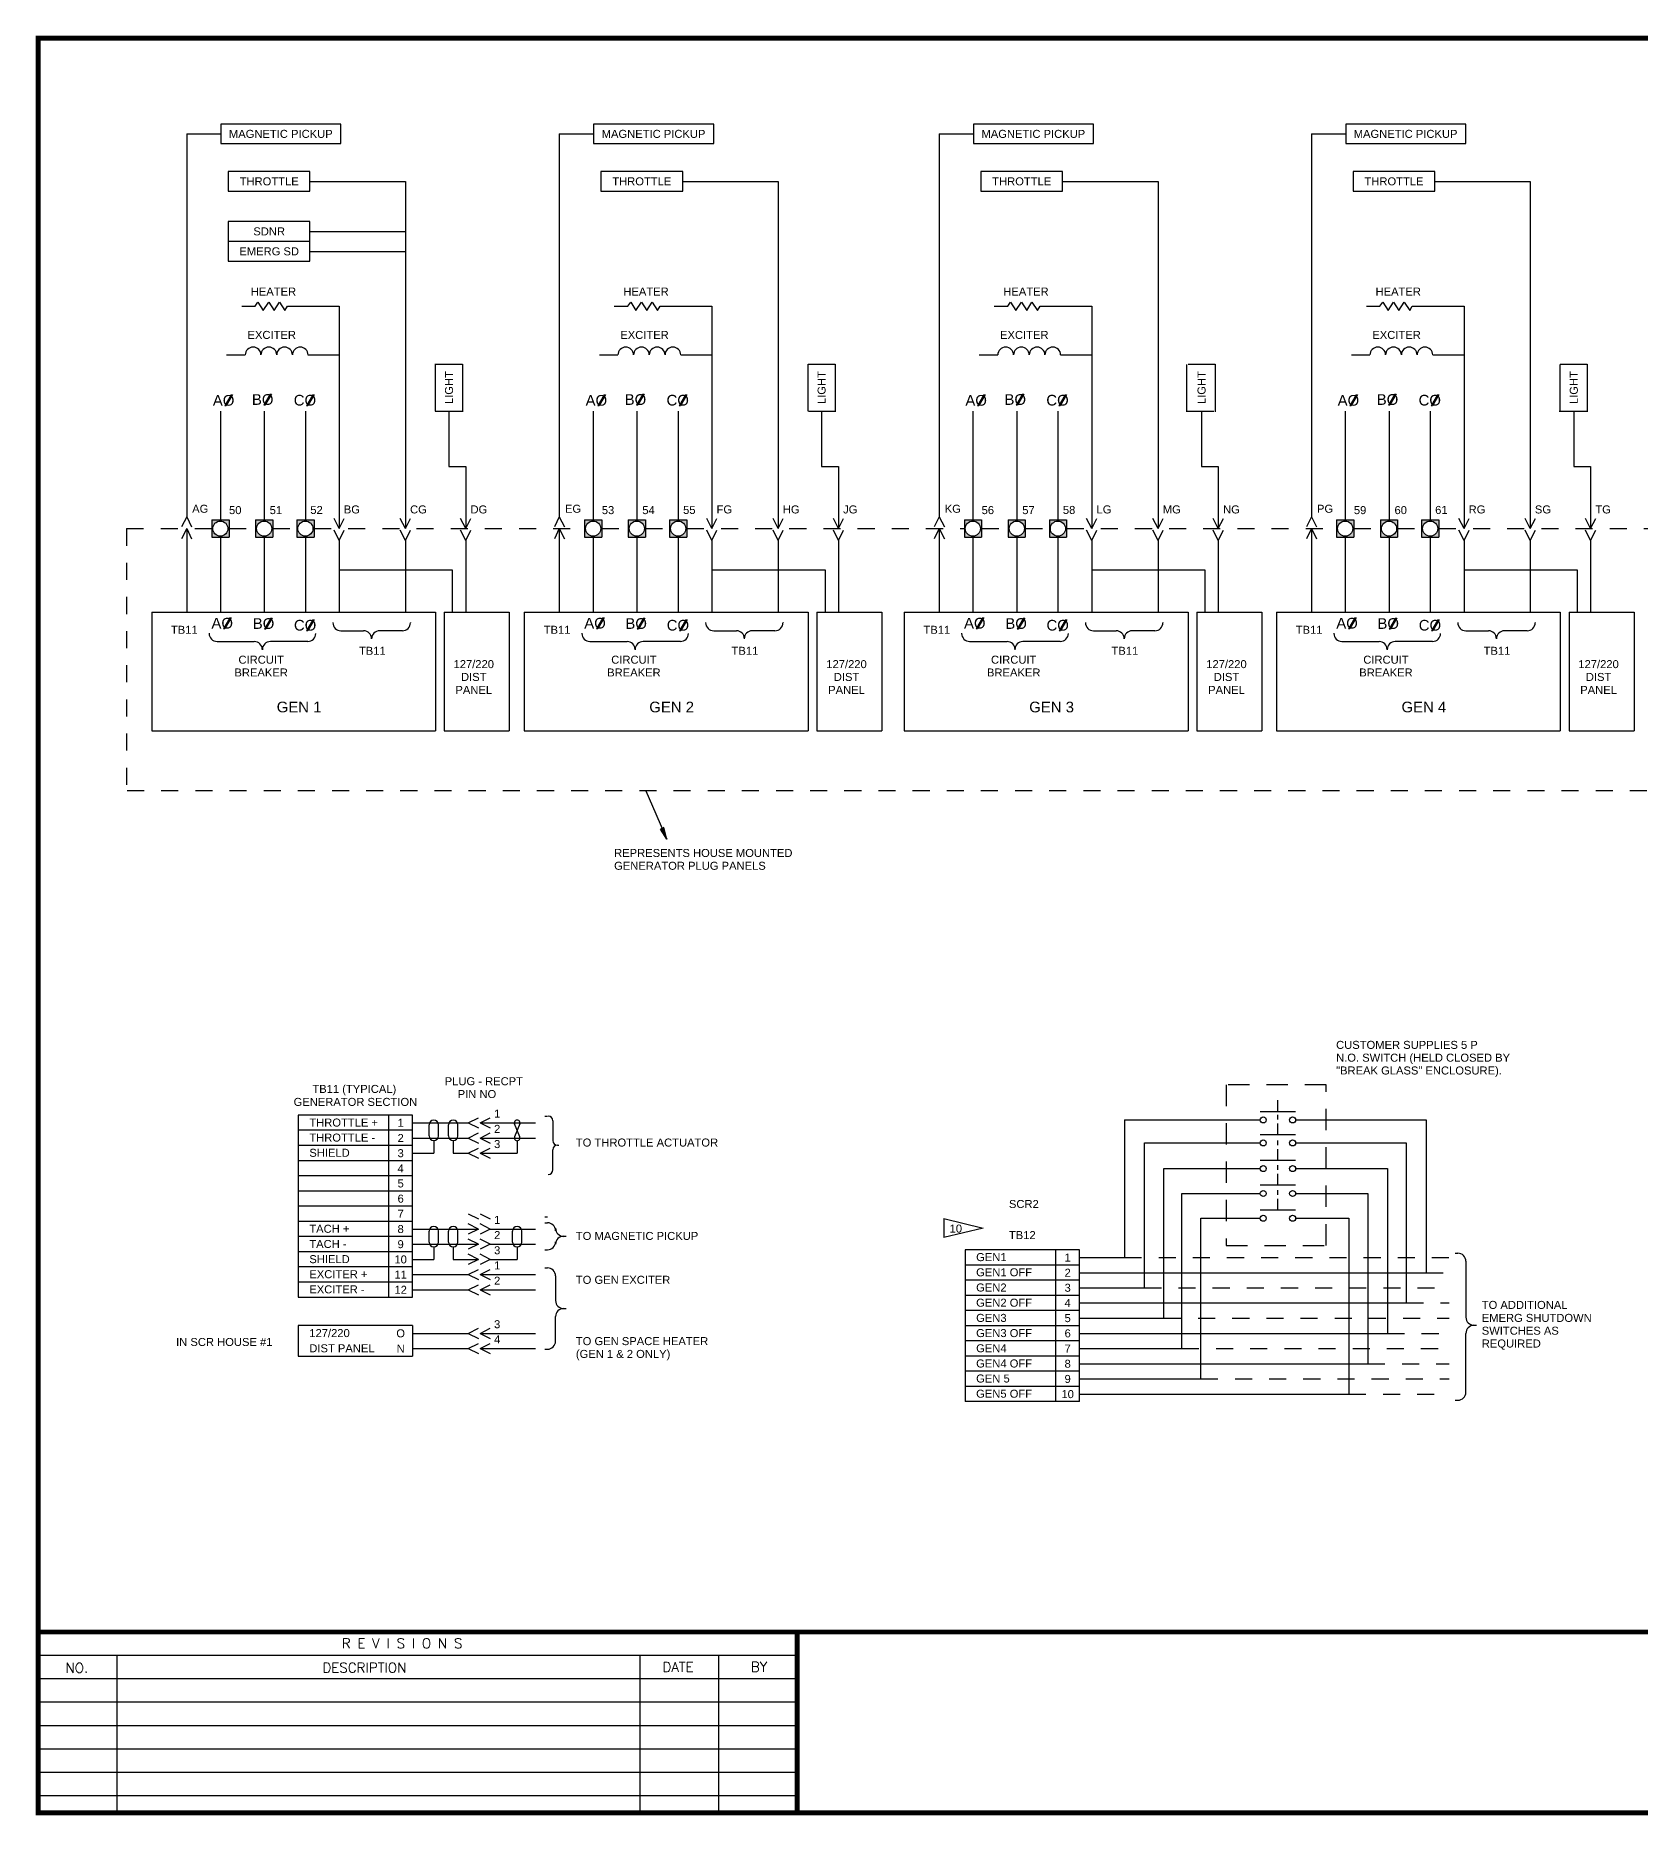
# Model space of a CAD drawing. Extents: x 1.6 to 18.3, y -2.5 to 8.
# Drawn here: x 1.64 to 11.03, y -2.45 to 7.97 of the extents above; entities that cross this region are included whole.
import ezdxf
from ezdxf.enums import TextEntityAlignment as Align

# ---------------------------------------------------------------- set-up
doc = ezdxf.new("R2010")
doc.units = 0
doc.header["$MEASUREMENT"] = 0
doc.linetypes.add('DASHED2', pattern=[0.375, 0.25, -0.125])
doc.layers.get('0').update_dxf_attribs({"linetype": 'CONTINUOUS'})
doc.layers.add('DRAWING', color=7, linetype='CONTINUOUS')
doc.styles.add('ROMAND', font='ROMAND.shx')
doc.styles.get("Standard").update_dxf_attribs({"font": 'ARIAL.TTF'})

# ---------------------------------------------------------------- blocks, each defined once
blk = doc.blocks.new('resistor')
for p, q in [((0, 0), (0.016, 0.025)), ((0.016, 0.025), (0.047, -0.025)), ((0.047, -0.025), (0.08, 0.025)), ((0.08, 0.025), (0.111, -0.025)), ((0.111, -0.025), (0.142, 0.025)), ((0.142, 0.025), (0.174, -0.025)), ((0.174, -0.025), (0.189, 0))]:
    blk.add_line(p, q)
blk = doc.blocks.new('coil')
for centre in [(0.046, 0), (0.138, 0), (0.23, 0), (0.322, 0)]:
    blk.add_arc(centre, 0.046, 0, 180)
blk = doc.blocks.new('A_phase')
h = blk.add_hatch(color=256)
h.paths.add_polyline_path([(0.1, -0.033), (0.108, -0.033), (0.145, 0.031), (0.137, 0.031)], flags=16)
h.paths.add_polyline_path([(0.01, -0.05), (0.165, -0.05), (0.165, 0.047), (0.01, 0.047)], flags=9)
for p, q in [((0.137, 0.031), (0.1, -0.033)), ((0.145, 0.031), (0.108, -0.033)), ((0.137, 0.031), (0.145, 0.031)), ((0.108, -0.033), (0.1, -0.033))]:
    blk.add_line(p, q)
blk.add_text('AO', height=0.0625).set_placement((0.029, -0.032))
blk = doc.blocks.new('B_phase')
h = blk.add_hatch(color=256)
h.paths.add_polyline_path([(0.094, -0.031), (0.101, -0.031), (0.139, 0.033), (0.131, 0.033)], flags=16)
h.paths.add_polyline_path([(0.01, -0.048), (0.158, -0.048), (0.158, 0.049), (0.01, 0.049)], flags=9)
for p, q in [((0.131, 0.033), (0.094, -0.031)), ((0.139, 0.033), (0.101, -0.031)), ((0.131, 0.033), (0.139, 0.033)), ((0.101, -0.031), (0.094, -0.031))]:
    blk.add_line(p, q)
blk.add_text('BO', height=0.0625).set_placement((0.025, -0.03))
blk = doc.blocks.new('C_phase')
h = blk.add_hatch(color=256)
h.paths.add_polyline_path([(0.099, -0.026), (0.107, -0.026), (0.144, 0.038), (0.136, 0.038)], flags=16)
h.paths.add_polyline_path([(0.013, -0.043), (0.168, -0.043), (0.168, 0.054), (0.013, 0.054)], flags=9)
for p, q in [((0.136, 0.038), (0.099, -0.026)), ((0.144, 0.038), (0.107, -0.026)), ((0.136, 0.038), (0.144, 0.038)), ((0.107, -0.026), (0.099, -0.026))]:
    blk.add_line(p, q)
blk.add_text('CO', height=0.0625).set_placement((0.025, -0.025))
blk = doc.blocks.new('pot_arrow')
blk.add_hatch(color=256).paths.add_polyline_path([(-0.068, 0.011), (-0.068, -0.011), (0, 0)])
for p, q in [((-0.068, 0.011), (-0.068, -0.011)), ((0, 0), (-0.068, 0.011)), ((0, 0), (-0.068, -0.011))]:
    blk.add_line(p, q)

msp = doc.modelspace()

# ---------------------------------------------------------------- hatches: boundary and pattern name
at = {"layer": 'DRAWING'}
h = msp.add_hatch(color=7, dxfattribs=at)
h.paths.add_polyline_path([(3.267, 5.137), (3.166, 5.137), (3.166, 5.036), (3.267, 5.036)])
h.paths.add_polyline_path([(3.172, 5.086, -1), (3.261, 5.086, -1)], flags=16)
h.paths.add_polyline_path([(3.025, 5.137), (2.924, 5.137), (2.924, 5.036), (3.025, 5.036)])
h.paths.add_polyline_path([(2.93, 5.086, -1), (3.019, 5.086, -1)], flags=16)
h.paths.add_polyline_path([(2.769, 5.137), (2.668, 5.137), (2.668, 5.036), (2.769, 5.036)])
h.paths.add_polyline_path([(2.674, 5.086, -1), (2.763, 5.086, -1)], flags=16)
h = msp.add_hatch(color=7, dxfattribs=at)
h.paths.add_polyline_path([(7.176, 5.137), (7.075, 5.137), (7.075, 5.036), (7.176, 5.036)])
h.paths.add_polyline_path([(7.081, 5.086, -1), (7.17, 5.086, -1)], flags=16)
h.paths.add_polyline_path([(7.432, 5.137), (7.331, 5.137), (7.331, 5.036), (7.432, 5.036)])
h.paths.add_polyline_path([(7.337, 5.086, -1), (7.426, 5.086, -1)], flags=16)
h.paths.add_polyline_path([(7.674, 5.137), (7.573, 5.137), (7.573, 5.036), (7.674, 5.036)])
h.paths.add_polyline_path([(7.579, 5.086, -1), (7.668, 5.086, -1)], flags=16)
h.paths.add_polyline_path([(5.45, 5.137), (5.348, 5.137), (5.348, 5.036), (5.45, 5.036)])
h.paths.add_polyline_path([(5.355, 5.086, -1), (5.443, 5.086, -1)], flags=16)
h.paths.add_polyline_path([(5.208, 5.137), (5.107, 5.137), (5.107, 5.036), (5.208, 5.036)])
h.paths.add_polyline_path([(5.113, 5.086, -1), (5.202, 5.086, -1)], flags=16)
h.paths.add_polyline_path([(4.952, 5.137), (4.85, 5.137), (4.85, 5.036), (4.952, 5.036)])
h.paths.add_polyline_path([(4.857, 5.086, -1), (4.945, 5.086, -1)], flags=16)
h = msp.add_hatch(color=7, dxfattribs=at)
h.paths.add_polyline_path([(11.499, 5.086, -0.427958), (11.545, 5.131), (11.543, 5.137), (11.492, 5.137), (11.492, 5.036), (11.594, 5.036), (11.594, 5.137), (11.547, 5.137), (11.547, 5.13, -0.387066), (11.587, 5.086, -1)])
h.paths.add_polyline_path([(11.85, 5.137), (11.749, 5.137), (11.749, 5.036), (11.85, 5.036)])
h.paths.add_polyline_path([(11.755, 5.086, -1), (11.844, 5.086, -1)], flags=16)
h.paths.add_polyline_path([(12.091, 5.137), (11.99, 5.137), (11.99, 5.036), (12.091, 5.036)])
h.paths.add_polyline_path([(11.997, 5.086, -1), (12.085, 5.086, -1)], flags=16)
h.paths.add_polyline_path([(9.854, 5.137), (9.752, 5.137), (9.752, 5.036), (9.854, 5.036)])
h.paths.add_polyline_path([(9.759, 5.086, -1), (9.847, 5.086, -1)], flags=16)
h.paths.add_polyline_path([(9.612, 5.137), (9.511, 5.137), (9.511, 5.036), (9.612, 5.036)])
h.paths.add_polyline_path([(9.517, 5.086, -1), (9.606, 5.086, -1)], flags=16)
h.paths.add_polyline_path([(9.356, 5.137), (9.255, 5.137), (9.255, 5.036), (9.356, 5.036)])
h.paths.add_polyline_path([(9.261, 5.086, -1), (9.35, 5.086, -1)], flags=16)

# ---------------------------------------------------------------- linework, layer by layer
at = {"color": 7}
for p, q in [((1.651, -1.376), (1.651, -2.436)), ((1.651, -1.512), (6.096, -1.512)), ((2.112, -1.512), (2.112, -2.436)), ((5.174, -1.512), (5.174, -2.436)), ((5.635, -1.512), (5.635, -2.436)), ((1.651, -1.649), (6.096, -1.649)), ((1.651, -1.786), (6.096, -1.786)), ((1.651, -1.923), (6.096, -1.923)), ((1.651, -2.06), (6.096, -2.06)), ((1.651, -2.197), (6.096, -2.197)), ((1.651, -2.334), (6.096, -2.334))]:
    msp.add_line(p, q, dxfattribs=at)
at = {"color": 7, "const_width": 0.0288}
msp.add_lwpolyline([(18.283, -2.436), (18.283, 7.959), (1.651, 7.959), (1.651, -2.436)], close=True, dxfattribs=at)
for points in [[(1.651, -1.376), (18.283, -1.376)], [(6.096, -1.376), (6.096, -2.436)]]:
    msp.add_lwpolyline(points, dxfattribs=at)
at = {"layer": 'DRAWING', "color": 7}
for p, q in [((2.721, 7.455), (2.721, 7.341)), ((3.424, 7.455), (2.721, 7.455)), ((3.424, 7.341), (3.424, 7.455)), ((5.607, 7.455), (4.903, 7.455)), ((4.903, 7.455), (4.903, 7.341)), ((5.607, 7.341), (5.607, 7.455)), ((7.831, 7.455), (7.128, 7.455)), ((7.128, 7.455), (7.128, 7.341)), ((7.831, 7.341), (7.831, 7.455)), ((10.011, 7.455), (9.308, 7.455)), ((9.308, 7.455), (9.308, 7.341)), ((10.011, 7.341), (10.011, 7.455)), ((2.521, 7.398), (2.521, 5.156)), ((2.521, 7.398), (2.721, 7.398)), ((2.721, 7.341), (3.424, 7.341)), ((4.703, 7.398), (4.703, 5.156)), ((4.703, 7.398), (4.903, 7.398)), ((4.903, 7.341), (5.607, 7.341)), ((6.928, 7.398), (6.928, 5.156)), ((6.928, 7.398), (7.128, 7.398)), ((7.128, 7.341), (7.831, 7.341)), ((9.108, 7.398), (9.108, 5.156)), ((9.108, 7.398), (9.308, 7.398)), ((9.308, 7.341), (10.011, 7.341)), ((3.243, 7.177), (2.764, 7.177)), ((2.764, 7.177), (2.764, 7.063)), ((3.243, 7.063), (3.243, 7.177)), ((3.243, 7.12), (3.802, 7.12)), ((3.802, 7.12), (3.802, 5.086)), ((5.426, 7.177), (4.947, 7.177)), ((4.947, 7.177), (4.947, 7.063)), ((5.426, 7.063), (5.426, 7.177)), ((5.426, 7.12), (5.985, 7.12)), ((5.985, 7.12), (5.985, 5.086)), ((7.65, 7.177), (7.172, 7.177)), ((7.172, 7.177), (7.172, 7.063)), ((7.65, 7.063), (7.65, 7.177)), ((7.65, 7.12), (8.209, 7.12)), ((8.209, 7.12), (8.209, 5.086)), ((9.83, 7.177), (9.351, 7.177)), ((9.351, 7.177), (9.351, 7.063)), ((9.83, 7.063), (9.83, 7.177)), ((9.83, 7.12), (10.389, 7.12)), ((10.389, 7.12), (10.389, 5.086)), ((2.764, 7.063), (3.243, 7.063)), ((4.947, 7.063), (5.426, 7.063)), ((7.172, 7.063), (7.65, 7.063)), ((9.351, 7.063), (9.83, 7.063)), ((3.243, 6.884), (2.764, 6.884)), ((2.764, 6.884), (2.764, 6.77)), ((3.243, 6.77), (3.243, 6.884)), ((3.243, 6.827), (3.802, 6.827)), ((2.764, 6.77), (3.243, 6.77)), ((3.243, 6.767), (2.764, 6.767)), ((2.764, 6.767), (2.764, 6.653)), ((3.243, 6.653), (3.243, 6.767)), ((3.243, 6.71), (3.802, 6.71)), ((2.764, 6.653), (3.243, 6.653)), ((2.843, 6.388), (2.922, 6.388)), ((3.111, 6.388), (3.414, 6.388)), ((3.414, 6.388), (3.414, 5.086)), ((5.025, 6.388), (5.105, 6.388)), ((5.294, 6.388), (5.597, 6.388)), ((5.597, 6.388), (5.597, 5.086)), ((7.25, 6.388), (7.329, 6.388)), ((7.518, 6.388), (7.821, 6.388)), ((7.821, 6.388), (7.821, 5.086)), ((9.43, 6.388), (9.509, 6.388)), ((9.698, 6.388), (10.001, 6.388)), ((10.001, 6.388), (10.001, 5.086)), ((2.755, 6.103), (2.864, 6.103)), ((3.231, 6.103), (3.414, 6.103)), ((3.978, 5.774), (3.978, 6.052)), ((3.978, 6.05), (4.136, 6.05)), ((4.136, 6.05), (4.136, 5.771)), ((4.938, 6.103), (5.046, 6.103)), ((5.414, 6.103), (5.597, 6.103)), ((6.16, 6.05), (6.318, 6.05)), ((6.16, 5.774), (6.16, 6.049)), ((6.318, 6.05), (6.318, 5.771)), ((7.162, 6.103), (7.271, 6.103)), ((7.638, 6.103), (7.821, 6.103)), ((8.378, 5.774), (8.378, 6.048)), ((8.385, 6.05), (8.543, 6.05)), ((8.543, 6.05), (8.543, 5.771)), ((9.342, 6.103), (9.45, 6.103)), ((9.818, 6.103), (10.001, 6.103)), ((10.565, 6.05), (10.722, 6.05)), ((10.565, 5.774), (10.565, 6.048)), ((10.722, 6.05), (10.722, 5.771)), ((2.718, 5.774), (2.718, 5.137)), ((2.975, 5.774), (2.975, 5.137)), ((3.216, 5.774), (3.216, 5.137)), ((3.976, 5.774), (4.136, 5.774)), ((4.057, 5.774), (4.057, 5.45)), ((4.901, 5.774), (4.901, 5.137)), ((5.157, 5.774), (5.157, 5.137)), ((5.399, 5.774), (5.399, 5.137)), ((6.163, 5.774), (6.318, 5.774)), ((6.239, 5.774), (6.239, 5.45)), ((7.125, 5.774), (7.125, 5.137)), ((7.382, 5.774), (7.382, 5.137)), ((7.623, 5.774), (7.623, 5.137)), ((8.373, 5.774), (8.536, 5.774)), ((8.464, 5.774), (8.464, 5.45)), ((9.305, 5.774), (9.305, 5.137)), ((9.562, 5.774), (9.562, 5.137)), ((9.803, 5.774), (9.803, 5.137)), ((10.559, 5.774), (10.722, 5.774)), ((10.644, 5.774), (10.644, 5.45)), ((4.057, 5.45), (4.155, 5.45)), ((4.155, 5.45), (4.155, 5.086)), ((6.239, 5.45), (6.338, 5.45)), ((6.338, 5.45), (6.338, 5.086)), ((8.464, 5.45), (8.562, 5.45)), ((8.562, 5.45), (8.562, 5.086)), ((10.644, 5.45), (10.742, 5.45)), ((10.742, 5.45), (10.742, 5.086)), ((2.668, 5.137), (2.668, 5.036)), ((2.668, 5.137), (2.769, 5.137)), ((2.769, 5.137), (2.769, 5.036)), ((2.924, 5.137), (3.025, 5.137)), ((2.924, 5.137), (2.924, 5.036)), ((3.025, 5.137), (3.025, 5.036)), ((3.166, 5.137), (3.267, 5.137)), ((3.166, 5.137), (3.166, 5.036)), ((3.267, 5.137), (3.267, 5.036)), ((4.85, 5.137), (4.952, 5.137)), ((4.85, 5.137), (4.85, 5.036)), ((4.952, 5.137), (4.952, 5.036)), ((5.107, 5.137), (5.107, 5.036)), ((5.107, 5.137), (5.208, 5.137)), ((5.208, 5.137), (5.208, 5.036)), ((5.348, 5.137), (5.348, 5.036)), ((5.348, 5.137), (5.45, 5.137)), ((5.45, 5.137), (5.45, 5.036)), ((7.075, 5.137), (7.176, 5.137)), ((7.075, 5.137), (7.075, 5.036)), ((7.176, 5.137), (7.176, 5.036)), ((7.331, 5.137), (7.331, 5.036)), ((7.331, 5.137), (7.432, 5.137)), ((7.432, 5.137), (7.432, 5.036)), ((7.573, 5.137), (7.573, 5.036)), ((7.573, 5.137), (7.674, 5.137)), ((7.674, 5.137), (7.674, 5.036)), ((9.255, 5.137), (9.356, 5.137)), ((9.255, 5.137), (9.255, 5.036)), ((9.356, 5.137), (9.356, 5.036)), ((9.511, 5.137), (9.511, 5.036)), ((9.511, 5.137), (9.612, 5.137)), ((9.612, 5.137), (9.612, 5.036)), ((9.752, 5.137), (9.752, 5.036)), ((9.752, 5.137), (9.854, 5.137)), ((9.854, 5.137), (9.854, 5.036)), ((2.521, 5.086), (2.521, 4.596)), ((2.668, 5.036), (2.769, 5.036)), ((2.718, 5.036), (2.718, 4.596)), ((2.924, 5.036), (3.025, 5.036)), ((2.975, 5.036), (2.975, 4.596)), ((3.166, 5.036), (3.267, 5.036)), ((3.216, 5.036), (3.216, 4.596)), ((3.414, 5.017), (3.414, 4.596)), ((3.802, 5.017), (3.802, 4.596)), ((4.155, 5.017), (4.155, 4.596)), ((4.703, 5.086), (4.703, 4.596)), ((4.85, 5.036), (4.952, 5.036)), ((4.901, 5.036), (4.901, 4.596)), ((5.107, 5.036), (5.208, 5.036)), ((5.157, 5.036), (5.157, 4.596)), ((5.348, 5.036), (5.45, 5.036)), ((5.399, 5.036), (5.399, 4.596)), ((5.597, 5.017), (5.597, 4.596)), ((5.985, 5.017), (5.985, 4.596)), ((6.338, 5.017), (6.338, 4.596)), ((6.928, 5.086), (6.928, 4.596)), ((7.075, 5.036), (7.176, 5.036)), ((7.125, 5.036), (7.125, 4.596)), ((7.331, 5.036), (7.432, 5.036)), ((7.382, 5.036), (7.382, 4.596)), ((7.573, 5.036), (7.674, 5.036)), ((7.623, 5.036), (7.623, 4.596)), ((7.821, 5.017), (7.821, 4.596)), ((8.209, 5.017), (8.209, 4.596)), ((8.562, 5.017), (8.562, 4.596)), ((9.108, 5.086), (9.108, 4.596)), ((9.255, 5.036), (9.356, 5.036)), ((9.305, 5.036), (9.305, 4.596)), ((9.511, 5.036), (9.612, 5.036)), ((9.562, 5.036), (9.562, 4.596)), ((9.752, 5.036), (9.854, 5.036)), ((9.803, 5.036), (9.803, 4.596)), ((10.001, 5.017), (10.001, 4.596)), ((10.389, 5.017), (10.389, 4.596)), ((10.742, 5.017), (10.742, 4.596)), ((3.414, 4.845), (4.076, 4.845)), ((4.076, 4.845), (4.076, 4.596)), ((5.597, 4.845), (6.259, 4.845)), ((6.259, 4.845), (6.259, 4.596)), ((7.821, 4.845), (8.483, 4.845)), ((8.483, 4.845), (8.483, 4.596)), ((10.001, 4.845), (10.663, 4.845)), ((10.663, 4.845), (10.663, 4.596)), ((2.316, 4.596), (2.316, 3.901)), ((2.316, 4.596), (3.978, 4.596)), ((3.978, 4.596), (3.978, 3.901)), ((4.029, 4.596), (4.029, 3.901)), ((4.029, 4.596), (4.41, 4.596)), ((4.41, 4.596), (4.41, 3.901)), ((4.498, 4.596), (6.16, 4.596)), ((4.498, 4.596), (4.498, 3.901)), ((6.16, 4.596), (6.16, 3.901)), ((6.212, 4.596), (6.212, 3.901)), ((6.212, 4.596), (6.592, 4.596)), ((6.592, 4.596), (6.592, 3.901)), ((6.723, 4.596), (8.385, 4.596)), ((6.723, 4.596), (6.723, 3.901)), ((8.385, 4.596), (8.385, 3.901)), ((8.436, 4.596), (8.436, 3.901)), ((8.436, 4.596), (8.817, 4.596)), ((8.817, 4.596), (8.817, 3.901)), ((8.903, 4.596), (10.565, 4.596)), ((8.903, 4.596), (8.903, 3.901)), ((10.565, 4.596), (10.565, 3.901)), ((10.616, 4.596), (10.616, 3.901)), ((10.616, 4.596), (10.997, 4.596)), ((10.997, 4.596), (10.997, 3.901)), ((3.377, 4.537), (3.377, 4.535)), ((3.424, 4.488), (3.557, 4.488)), ((3.784, 4.488), (3.651, 4.488)), ((3.831, 4.537), (3.831, 4.535)), ((5.56, 4.537), (5.56, 4.535)), ((5.607, 4.488), (5.74, 4.488)), ((5.966, 4.488), (5.833, 4.488)), ((6.013, 4.537), (6.013, 4.535)), ((7.784, 4.537), (7.784, 4.535)), ((7.831, 4.488), (7.964, 4.488)), ((8.191, 4.488), (8.058, 4.488)), ((8.238, 4.537), (8.238, 4.535)), ((9.964, 4.537), (9.964, 4.535)), ((10.011, 4.488), (10.144, 4.488)), ((10.371, 4.488), (10.238, 4.488)), ((10.418, 4.537), (10.418, 4.535)), ((2.652, 4.473), (2.652, 4.472)), ((2.699, 4.425), (2.917, 4.425)), ((3.23, 4.425), (3.011, 4.425)), ((3.604, 4.441), (3.604, 4.44)), ((3.604, 4.441), (3.604, 4.44)), ((4.835, 4.473), (4.835, 4.472)), ((4.882, 4.425), (5.1, 4.425)), ((5.412, 4.425), (5.194, 4.425)), ((5.787, 4.441), (5.787, 4.44)), ((5.787, 4.441), (5.787, 4.44)), ((7.059, 4.473), (7.059, 4.472)), ((7.106, 4.425), (7.325, 4.425)), ((7.637, 4.425), (7.418, 4.425)), ((8.011, 4.441), (8.011, 4.44)), ((8.011, 4.441), (8.011, 4.44)), ((9.239, 4.473), (9.239, 4.472)), ((9.286, 4.425), (9.504, 4.425)), ((9.817, 4.425), (9.598, 4.425)), ((10.191, 4.441), (10.191, 4.44)), ((10.191, 4.441), (10.191, 4.44)), ((2.964, 4.378), (2.964, 4.377)), ((5.147, 4.378), (5.147, 4.377)), ((7.371, 4.378), (7.371, 4.377)), ((9.551, 4.378), (9.551, 4.377)), ((2.316, 3.901), (3.978, 3.901)), ((4.029, 3.901), (4.41, 3.901)), ((4.498, 3.901), (6.16, 3.901)), ((6.212, 3.901), (6.592, 3.901)), ((6.723, 3.901), (8.385, 3.901)), ((8.436, 3.901), (8.817, 3.901)), ((8.903, 3.901), (10.565, 3.901)), ((10.616, 3.901), (10.997, 3.901)), ((5.21, 3.55), (5.332, 3.268)), ((8.807, 1.673), (9.014, 1.673)), ((8.911, 1.673), (8.911, 1.738)), ((3.174, 1.651), (3.174, 0.584)), ((3.844, 1.651), (3.174, 1.651)), ((3.704, 0.584), (3.704, 1.651)), ((3.844, 0.584), (3.844, 1.651)), ((3.844, 1.606), (4.17, 1.606)), ((3.941, 1.529), (3.941, 1.594)), ((3.996, 1.529), (3.996, 1.594)), ((4.054, 1.529), (4.054, 1.594)), ((4.109, 1.529), (4.109, 1.594)), ((4.239, 1.606), (4.563, 1.606)), ((4.471, 1.6), (4.441, 1.523)), ((4.471, 1.523), (4.441, 1.6)), ((4.619, 1.645), (4.634, 1.645)), ((4.665, 1.618), (4.665, 1.502)), ((8.013, 1.623), (8.013, 0.817)), ((8.013, 1.623), (8.807, 1.623)), ((8.911, 1.626), (8.911, 1.653)), ((8.911, 1.537), (8.911, 1.602)), ((9.014, 1.623), (9.779, 1.623)), ((9.779, 1.623), (9.779, 0.728)), ((3.844, 1.562), (3.174, 1.562)), ((3.844, 1.473), (3.174, 1.473)), ((3.844, 1.517), (4.17, 1.517)), ((3.968, 1.502), (3.968, 1.428)), ((4.082, 1.502), (4.082, 1.428)), ((4.239, 1.517), (4.563, 1.517)), ((4.456, 1.501), (4.456, 1.428)), ((4.692, 1.475), (4.701, 1.475)), ((4.692, 1.475), (4.701, 1.475)), ((8.129, 0.64), (8.129, 1.488)), ((8.129, 1.488), (8.807, 1.488)), ((8.807, 1.537), (9.014, 1.537)), ((8.911, 1.476), (8.911, 1.502)), ((9.014, 1.488), (9.663, 1.488)), ((9.663, 1.488), (9.663, 0.551)), ((3.844, 1.384), (3.174, 1.384)), ((3.844, 1.428), (3.968, 1.428)), ((4.082, 1.428), (4.17, 1.428)), ((4.239, 1.428), (4.456, 1.428)), ((4.665, 1.331), (4.665, 1.448)), ((8.807, 1.387), (9.014, 1.387)), ((8.911, 1.387), (8.911, 1.452)), ((8.911, 1.33), (8.911, 1.357)), ((3.844, 1.295), (3.174, 1.295)), ((8.244, 0.462), (8.244, 1.338)), ((8.244, 1.338), (8.807, 1.338)), ((8.911, 1.242), (8.911, 1.307)), ((9.014, 1.338), (9.553, 1.338)), ((9.553, 1.338), (9.553, 0.373)), ((3.844, 1.206), (3.174, 1.206)), ((8.349, 0.284), (8.349, 1.192)), ((8.349, 1.192), (8.807, 1.192)), ((8.807, 1.242), (9.014, 1.242)), ((8.911, 1.185), (8.911, 1.212)), ((8.911, 1.096), (8.911, 1.161)), ((9.014, 1.192), (9.438, 1.192)), ((9.438, 1.192), (9.438, 0.195)), ((3.844, 1.117), (3.174, 1.117)), ((4.619, 1.055), (4.634, 1.055)), ((6.954, 1.045), (6.954, 0.934)), ((6.954, 1.045), (7.186, 0.989)), ((8.46, 0.106), (8.46, 1.047)), ((8.46, 1.047), (8.807, 1.047)), ((8.807, 1.096), (9.014, 1.096)), ((9.014, 1.047), (9.327, 1.047)), ((9.327, 1.047), (9.327, 0.017)), ((3.844, 1.028), (3.174, 1.028)), ((3.844, 0.94), (3.174, 0.94)), ((3.844, 0.984), (4.229, 0.984)), ((3.941, 0.907), (3.941, 0.972)), ((3.996, 0.907), (3.996, 0.972)), ((4.054, 0.907), (4.054, 0.972)), ((4.109, 0.907), (4.109, 0.972)), ((4.299, 0.984), (4.563, 0.984)), ((4.429, 0.907), (4.429, 0.972)), ((4.483, 0.907), (4.483, 0.972)), ((4.619, 1.021), (4.634, 1.021)), ((4.681, 0.974), (4.681, 0.988)), ((4.728, 0.942), (4.744, 0.942)), ((4.728, 0.942), (4.744, 0.942)), ((7.186, 0.989), (6.954, 0.934)), ((3.844, 0.851), (3.174, 0.851)), ((3.844, 0.895), (4.229, 0.895)), ((3.968, 0.88), (3.968, 0.806)), ((4.082, 0.88), (4.082, 0.806)), ((4.299, 0.895), (4.563, 0.895)), ((4.456, 0.88), (4.456, 0.806)), ((4.619, 0.862), (4.634, 0.862)), ((4.681, 0.909), (4.681, 0.895)), ((7.75, 0.862), (7.08, 0.862)), ((7.08, 0.862), (7.08, -0.027)), ((7.61, -0.027), (7.61, 0.862)), ((7.75, -0.027), (7.75, 0.862)), ((9.95, 0.842), (9.965, 0.842)), ((3.844, 0.762), (3.174, 0.762)), ((3.844, 0.806), (3.968, 0.806)), ((4.082, 0.806), (4.229, 0.806)), ((4.299, 0.806), (4.456, 0.806)), ((4.619, 0.756), (4.634, 0.756)), ((7.75, 0.773), (7.08, 0.773)), ((7.75, 0.817), (8.013, 0.817)), ((10.012, 0.795), (10.012, 0.467)), ((3.844, 0.673), (3.174, 0.673)), ((3.844, 0.717), (4.17, 0.717)), ((3.844, 0.628), (4.17, 0.628)), ((4.239, 0.717), (4.563, 0.717)), ((4.239, 0.628), (4.563, 0.628)), ((4.681, 0.709), (4.681, 0.565)), ((7.75, 0.684), (7.08, 0.684)), ((7.75, 0.728), (9.779, 0.728)), ((7.75, 0.64), (8.129, 0.64)), ((3.174, 0.584), (3.844, 0.584)), ((7.75, 0.595), (7.08, 0.595)), ((7.75, 0.551), (9.663, 0.551)), ((3.174, 0.418), (3.174, 0.24)), ((3.844, 0.418), (3.174, 0.418)), ((3.844, 0.418), (3.844, 0.24)), ((4.681, 0.327), (4.681, 0.471)), ((4.728, 0.518), (4.744, 0.518)), ((4.728, 0.518), (4.744, 0.518)), ((7.75, 0.506), (7.08, 0.506)), ((7.75, 0.417), (7.08, 0.417)), ((7.75, 0.462), (8.244, 0.462)), ((10.059, 0.42), (10.075, 0.42)), ((10.059, 0.42), (10.075, 0.42)), ((3.844, 0.373), (4.17, 0.373)), ((4.239, 0.373), (4.563, 0.373)), ((7.75, 0.329), (7.08, 0.329)), ((7.75, 0.373), (9.553, 0.373)), ((10.012, 0.028), (10.012, 0.373)), ((3.174, 0.24), (3.844, 0.24)), ((3.844, 0.284), (4.17, 0.284)), ((4.239, 0.284), (4.563, 0.284)), ((4.619, 0.28), (4.634, 0.28)), ((7.75, 0.24), (7.08, 0.24)), ((7.75, 0.284), (8.349, 0.284)), ((7.75, 0.151), (7.08, 0.151)), ((7.75, 0.195), (9.438, 0.195)), ((7.75, 0.106), (8.46, 0.106)), ((7.75, 0.062), (7.08, 0.062)), ((7.75, 0.017), (9.327, 0.017)), ((7.75, -0.027), (7.08, -0.027)), ((9.95, -0.019), (9.965, -0.019))]:
    msp.add_line(p, q, dxfattribs=at)
at = {"layer": 'DRAWING', "color": 7, "linetype": 'DASHED2'}
for p, q in [((2.521, 5.156), (2.491, 5.096)), ((2.521, 5.156), (2.55, 5.096)), ((3.414, 5.086), (3.384, 5.146)), ((3.414, 5.086), (3.444, 5.146)), ((3.802, 5.086), (3.772, 5.146)), ((3.802, 5.086), (3.832, 5.146)), ((4.155, 5.086), (4.125, 5.146)), ((4.155, 5.086), (4.185, 5.146)), ((4.703, 5.156), (4.674, 5.096)), ((4.703, 5.156), (4.733, 5.096)), ((5.597, 5.086), (5.567, 5.146)), ((5.597, 5.086), (5.626, 5.146)), ((5.985, 5.086), (5.955, 5.146)), ((5.985, 5.086), (6.014, 5.146)), ((6.338, 5.086), (6.308, 5.146)), ((6.338, 5.086), (6.368, 5.146)), ((6.928, 5.156), (6.898, 5.096)), ((6.928, 5.156), (6.958, 5.096)), ((7.821, 5.086), (7.791, 5.146)), ((7.821, 5.086), (7.851, 5.146)), ((8.209, 5.086), (8.179, 5.146)), ((8.209, 5.086), (8.239, 5.146)), ((8.562, 5.086), (8.532, 5.146)), ((8.562, 5.086), (8.592, 5.146)), ((9.108, 5.156), (9.078, 5.096)), ((9.108, 5.156), (9.137, 5.096)), ((10.001, 5.086), (9.971, 5.146)), ((10.001, 5.086), (10.031, 5.146)), ((10.389, 5.086), (10.359, 5.146)), ((10.389, 5.086), (10.419, 5.146)), ((10.742, 5.086), (10.712, 5.146)), ((10.742, 5.086), (10.772, 5.146)), ((2.521, 5.086), (2.491, 5.027)), ((2.521, 5.086), (2.55, 5.027)), ((3.414, 5.017), (3.384, 5.077)), ((3.414, 5.017), (3.444, 5.077)), ((3.802, 5.017), (3.772, 5.077)), ((3.802, 5.017), (3.832, 5.077)), ((4.155, 5.017), (4.125, 5.077)), ((4.155, 5.017), (4.185, 5.077)), ((4.703, 5.086), (4.674, 5.027)), ((4.703, 5.086), (4.733, 5.027)), ((5.597, 5.017), (5.567, 5.077)), ((5.597, 5.017), (5.626, 5.077)), ((5.985, 5.017), (5.955, 5.077)), ((5.985, 5.017), (6.014, 5.077)), ((6.338, 5.017), (6.308, 5.077)), ((6.338, 5.017), (6.368, 5.077)), ((6.928, 5.086), (6.898, 5.027)), ((6.928, 5.086), (6.958, 5.027)), ((7.821, 5.017), (7.791, 5.077)), ((7.821, 5.017), (7.851, 5.077)), ((8.209, 5.017), (8.179, 5.077)), ((8.209, 5.017), (8.239, 5.077)), ((8.562, 5.017), (8.532, 5.077)), ((8.562, 5.017), (8.592, 5.077)), ((9.108, 5.086), (9.078, 5.027)), ((9.108, 5.086), (9.137, 5.027)), ((10.001, 5.017), (9.971, 5.077)), ((10.001, 5.017), (10.031, 5.077)), ((10.389, 5.017), (10.359, 5.077)), ((10.389, 5.017), (10.419, 5.077)), ((10.742, 5.017), (10.712, 5.077)), ((10.742, 5.017), (10.772, 5.077)), ((4.17, 1.606), (4.229, 1.636)), ((4.17, 1.606), (4.229, 1.576)), ((4.239, 1.606), (4.299, 1.636)), ((4.239, 1.606), (4.299, 1.576)), ((4.17, 1.517), (4.229, 1.547)), ((4.17, 1.517), (4.229, 1.487)), ((4.239, 1.517), (4.299, 1.547)), ((4.239, 1.517), (4.299, 1.487)), ((4.17, 1.428), (4.229, 1.458)), ((4.17, 1.428), (4.229, 1.399)), ((4.239, 1.428), (4.299, 1.458)), ((4.239, 1.428), (4.299, 1.399)), ((4.17, 1.073), (4.229, 1.043)), ((4.239, 1.073), (4.299, 1.043)), ((4.229, 0.984), (4.17, 1.014)), ((4.229, 0.984), (4.17, 0.954)), ((4.299, 0.984), (4.239, 1.014)), ((4.299, 0.984), (4.239, 0.954)), ((4.229, 0.895), (4.17, 0.925)), ((4.229, 0.895), (4.17, 0.865)), ((4.229, 0.806), (4.17, 0.836)), ((4.299, 0.895), (4.239, 0.925)), ((4.299, 0.895), (4.239, 0.865)), ((4.299, 0.806), (4.239, 0.836)), ((4.229, 0.806), (4.17, 0.776)), ((4.17, 0.717), (4.229, 0.747)), ((4.299, 0.806), (4.239, 0.776)), ((4.239, 0.717), (4.299, 0.747)), ((4.17, 0.717), (4.229, 0.688)), ((4.17, 0.628), (4.229, 0.658)), ((4.17, 0.628), (4.229, 0.599)), ((4.239, 0.717), (4.299, 0.688)), ((4.239, 0.628), (4.299, 0.658)), ((4.239, 0.628), (4.299, 0.599)), ((4.17, 0.373), (4.229, 0.403)), ((4.17, 0.373), (4.229, 0.343)), ((4.17, 0.284), (4.229, 0.314)), ((4.239, 0.373), (4.299, 0.403)), ((4.239, 0.373), (4.299, 0.343)), ((4.239, 0.284), (4.299, 0.314)), ((4.17, 0.284), (4.229, 0.254)), ((4.239, 0.284), (4.299, 0.254))]:
    msp.add_line(p, q, dxfattribs=at)
at = {"layer": 'DRAWING', "color": 7, "linetype": 'DASHED2', "ltscale": 0.375}
for p, q in [((2.169, 5.086), (2.668, 5.086)), ((2.169, 5.086), (2.169, 3.55)), ((2.769, 5.086), (2.924, 5.086)), ((3.025, 5.086), (3.166, 5.086)), ((3.267, 5.086), (4.85, 5.086)), ((4.952, 5.086), (5.107, 5.086)), ((5.208, 5.086), (5.348, 5.086)), ((5.45, 5.086), (7.075, 5.086)), ((7.176, 5.086), (7.331, 5.086)), ((7.432, 5.086), (7.573, 5.086)), ((7.674, 5.086), (9.255, 5.086)), ((9.356, 5.086), (9.511, 5.086)), ((9.612, 5.086), (9.752, 5.086)), ((9.854, 5.086), (11.492, 5.086)), ((13.472, 3.55), (2.169, 3.55))]:
    msp.add_line(p, q, dxfattribs=at)
at = {"layer": 'DRAWING', "color": 7, "linetype": 'DASHED2', "ltscale": 0.5}
for p, q in [((8.608, 1.829), (8.608, 0.888)), ((9.194, 1.829), (8.608, 1.829)), ((9.194, 0.888), (9.194, 1.829)), ((8.608, 0.888), (9.194, 0.888))]:
    msp.add_line(p, q, dxfattribs=at)
at = {"layer": 'DRAWING', "color": 7, "linetype": 'DASHED2', "ltscale": 0.1875}
for p, q in [((8.013, 0.817), (9.914, 0.817)), ((8.129, 0.64), (9.914, 0.64)), ((9.779, 0.728), (9.914, 0.728)), ((9.663, 0.551), (9.914, 0.551)), ((8.244, 0.462), (9.914, 0.462)), ((9.553, 0.373), (9.914, 0.373)), ((8.349, 0.284), (9.914, 0.284)), ((8.46, 0.106), (9.914, 0.106)), ((9.438, 0.195), (9.914, 0.195)), ((9.327, 0.017), (9.914, 0.017))]:
    msp.add_line(p, q, dxfattribs=at)
at = {"layer": 'DRAWING', "color": 7}
for centre, radius in [((2.718, 5.086), 0.0443), ((2.975, 5.086), 0.0443), ((3.216, 5.086), 0.0443), ((4.901, 5.086), 0.0443), ((5.157, 5.086), 0.0443), ((5.399, 5.086), 0.0443), ((7.125, 5.086), 0.0443), ((7.382, 5.086), 0.0443), ((7.623, 5.086), 0.0443), ((9.305, 5.086), 0.0443), ((9.562, 5.086), 0.0443), ((9.803, 5.086), 0.0443), ((8.825, 1.623), 0.0178), ((8.997, 1.623), 0.0178), ((8.825, 1.488), 0.0178), ((8.997, 1.488), 0.0178), ((8.825, 1.338), 0.0178), ((8.997, 1.338), 0.0178), ((8.825, 1.192), 0.0178), ((8.997, 1.192), 0.0178), ((8.825, 1.047), 0.0178), ((8.997, 1.047), 0.0178)]:
    msp.add_circle(centre, radius, dxfattribs=at)
for centre, radius, start, end in [((3.424, 4.535), 0.0469, 180, 270), ((3.557, 4.441), 0.0469, 0, 90), ((3.651, 4.441), 0.0469, 90, 180), ((3.784, 4.535), 0.0469, 270, 0), ((5.607, 4.535), 0.0469, 180, 270), ((5.74, 4.441), 0.0469, 0, 90), ((5.833, 4.441), 0.0469, 90, 180), ((5.966, 4.535), 0.0469, 270, 0), ((7.831, 4.535), 0.0469, 180, 270), ((7.964, 4.441), 0.0469, 0, 90), ((8.058, 4.441), 0.0469, 90, 180), ((8.191, 4.535), 0.0469, 270, 0), ((10.011, 4.535), 0.0469, 180, 270), ((10.144, 4.441), 0.0469, 0, 90), ((10.238, 4.441), 0.0469, 90, 180), ((10.371, 4.535), 0.0469, 270, 0), ((2.699, 4.472), 0.0469, 180, 270), ((2.917, 4.378), 0.0469, 0, 90), ((3.011, 4.378), 0.0469, 90, 180), ((3.23, 4.472), 0.0469, 270, 0), ((4.882, 4.472), 0.0469, 180, 270), ((5.1, 4.378), 0.0469, 0, 90), ((5.194, 4.378), 0.0469, 90, 180), ((5.412, 4.472), 0.0469, 270, 0), ((7.106, 4.472), 0.0469, 180, 270), ((7.325, 4.378), 0.0469, 0, 90), ((7.418, 4.378), 0.0469, 90, 180), ((7.637, 4.472), 0.0469, 270, 0), ((9.286, 4.472), 0.0469, 180, 270), ((9.504, 4.378), 0.0469, 0, 90), ((9.598, 4.378), 0.0469, 90, 180), ((9.817, 4.472), 0.0469, 270, 0), ((3.968, 1.594), 0.0273, 0, 180), ((4.082, 1.594), 0.0273, 0, 180), ((4.456, 1.606), 0.0162, 338.5598, 201.4402), ((4.638, 1.618), 0.0271, 0, 90), ((3.968, 1.529), 0.0273, 180, 0), ((4.082, 1.529), 0.0273, 180, 0), ((4.456, 1.517), 0.0162, 158.5598, 21.4402), ((4.692, 1.502), 0.0271, 180, 270), ((4.692, 1.448), 0.0271, 90, 180), ((4.638, 1.331), 0.0271, 270, 0), ((3.968, 0.972), 0.0273, 0, 180), ((4.082, 0.972), 0.0273, 0, 180), ((4.456, 0.972), 0.0273, 0, 180), ((4.634, 0.974), 0.0469, 0, 90), ((4.728, 0.988), 0.0469, 180, 270), ((4.728, 0.895), 0.0469, 90, 180), ((3.968, 0.907), 0.0273, 180, 0), ((4.082, 0.907), 0.0273, 180, 0), ((4.456, 0.907), 0.0273, 180, 0), ((4.634, 0.909), 0.0469, 270, 0), ((9.965, 0.795), 0.0469, 0, 90), ((4.634, 0.709), 0.0469, 0, 90), ((4.728, 0.565), 0.0469, 180, 270), ((4.728, 0.471), 0.0469, 90, 180), ((10.059, 0.467), 0.0469, 180, 270), ((10.059, 0.373), 0.0469, 90, 180), ((4.634, 0.327), 0.0469, 270, 0), ((9.965, 0.028), 0.0469, 270, 0)]:
    msp.add_arc(centre, radius, start, end, dxfattribs=at)

# ---------------------------------------------------------------- block references
for name, p in [('resistor', (2.922, 6.388)), ('resistor', (5.105, 6.388)), ('resistor', (7.329, 6.388)), ('resistor', (9.509, 6.388)), ('coil', (2.864, 6.103)), ('coil', (5.046, 6.103)), ('coil', (7.271, 6.103)), ('coil', (9.45, 6.103)), ('A_phase', (2.645, 5.838)), ('B_phase', (2.878, 5.841)), ('C_phase', (3.123, 5.832)), ('A_phase', (4.828, 5.838)), ('B_phase', (5.061, 5.841)), ('C_phase', (5.306, 5.832)), ('A_phase', (7.052, 5.838)), ('B_phase', (7.285, 5.841)), ('C_phase', (7.53, 5.832)), ('A_phase', (9.232, 5.838)), ('B_phase', (9.465, 5.841)), ('C_phase', (9.71, 5.832)), ('A_phase', (2.637, 4.533)), ('B_phase', (2.883, 4.529)), ('C_phase', (3.124, 4.514)), ('A_phase', (4.82, 4.533)), ('B_phase', (5.065, 4.529)), ('C_phase', (5.307, 4.514)), ('A_phase', (7.044, 4.533)), ('B_phase', (7.29, 4.529)), ('C_phase', (7.531, 4.514)), ('A_phase', (9.224, 4.533)), ('B_phase', (9.469, 4.529)), ('C_phase', (9.711, 4.514))]:
    msp.add_blockref(name, p, dxfattribs=at)
at = {"layer": 'DRAWING', "color": 7, "rotation": 293.4441204170827}
msp.add_blockref('pot_arrow', (5.332, 3.268), dxfattribs=at)

# ---------------------------------------------------------------- texts
at = {"color": 7, "style": 'ROMAND'}
for s, height, p in [('R E V I S I O N S', 0.05763, (3.429, -1.471)), ('NO.', 0.0576, (1.811, -1.615)), ('DESCRIPTION', 0.05763, (3.316, -1.614)), ('DATE', 0.0576, (5.307, -1.61)), ('BY', 0.0576, (5.825, -1.609))]:
    msp.add_text(s, height=height, dxfattribs=at).set_placement(p)
at = {"layer": 'DRAWING', "color": 7}
for s, height, p in [('MAGNETIC PICKUP', 0.04688, (3.072, 7.398)), ('MAGNETIC PICKUP', 0.04688, (5.255, 7.398)), ('MAGNETIC PICKUP', 0.04688, (7.479, 7.398)), ('MAGNETIC PICKUP', 0.04688, (9.659, 7.398)), ('THROTTLE', 0.0469, (3.004, 7.12)), ('THROTTLE', 0.0469, (5.186, 7.12)), ('THROTTLE', 0.0469, (7.411, 7.12)), ('THROTTLE', 0.0469, (9.591, 7.12)), ('SDNR', 0.0469, (3.004, 6.827)), ('EMERG SD', 0.0469, (3.004, 6.71)), ('1', 0.0469, (3.774, 1.606)), ('2', 0.0469, (3.774, 1.517)), ('4', 0.0469, (3.774, 1.339)), ('3', 0.0469, (3.774, 1.428)), ('5', 0.0469, (3.774, 1.251)), ('6', 0.0469, (3.774, 1.162)), ('7', 0.0469, (3.774, 1.073)), ('8', 0.0469, (3.774, 0.984)), ('9', 0.0469, (3.774, 0.895)), ('1', 0.0469, (7.68, 0.817)), ('10', 0.0469, (3.774, 0.806)), ('11', 0.0469, (3.774, 0.717)), ('2', 0.0469, (7.68, 0.728)), ('12', 0.0469, (3.774, 0.628)), ('3', 0.0469, (7.68, 0.64)), ('4', 0.0469, (7.68, 0.551)), ('5', 0.0469, (7.68, 0.462)), ('O', 0.0469, (3.774, 0.373)), ('6', 0.0469, (7.68, 0.373)), ('N', 0.0469, (3.774, 0.284)), ('8', 0.0469, (7.68, 0.195)), ('7', 0.0469, (7.68, 0.284)), ('9', 0.0469, (7.68, 0.106)), ('10', 0.0469, (7.68, 0.017))]:
    msp.add_text(s, height=height, dxfattribs=at).set_placement(p, align=Align.MIDDLE_CENTER)
for s, height, p in [('HEATER', 0.0469, (2.896, 6.451)), ('HEATER', 0.0469, (5.078, 6.451)), ('HEATER', 0.0469, (7.303, 6.451)), ('HEATER', 0.0469, (9.483, 6.451)), ('EXCITER', 0.0469, (2.877, 6.197)), ('EXCITER', 0.0469, (5.06, 6.197)), ('EXCITER', 0.0469, (7.284, 6.197)), ('EXCITER', 0.0469, (9.464, 6.197)), ('AG', 0.0469, (2.553, 5.179)), ('50', 0.0469, (2.769, 5.171)), ('51', 0.0469, (3.007, 5.171)), ('52', 0.0469, (3.245, 5.172)), ('BG', 0.0469, (3.441, 5.175)), ('CG', 0.0469, (3.829, 5.175)), ('DG', 0.0469, (4.183, 5.175)), ('EG', 0.0469, (4.736, 5.179)), ('53', 0.0469, (4.952, 5.171)), ('54', 0.0469, (5.189, 5.171)), ('55', 0.0469, (5.428, 5.172)), ('FG', 0.0469, (5.624, 5.175)), ('HG', 0.0469, (6.012, 5.175)), ('JG', 0.0469, (6.365, 5.175)), ('KG', 0.0469, (6.96, 5.179)), ('56', 0.0469, (7.176, 5.171)), ('57', 0.0469, (7.414, 5.171)), ('58', 0.0469, (7.652, 5.172)), ('LG', 0.0469, (7.849, 5.175)), ('MG', 0.0469, (8.237, 5.175)), ('NG', 0.0469, (8.59, 5.175)), ('PG', 0.0469, (9.14, 5.179)), ('59', 0.0469, (9.356, 5.171)), ('60', 0.0469, (9.594, 5.171)), ('61', 0.0469, (9.832, 5.172)), ('RG', 0.0469, (10.028, 5.175)), ('SG', 0.0469, (10.416, 5.175)), ('TG', 0.0469, (10.77, 5.175)), ('GEN 1', 0.0625, (3.048, 4.01)), ('GEN 2', 0.0625, (5.23, 4.01)), ('GEN 3', 0.0625, (7.455, 4.01)), ('GEN 4', 0.0625, (9.635, 4.01)), ('GENERATOR PLUG PANELS', 0.04688, (5.024, 3.088)), ('REPRESENTS HOUSE MOUNTED', 0.04688, (5.024, 3.163)), ('CUSTOMER SUPPLIES 5 P', 0.04688, (9.252, 2.039)), ('N.O. SWITCH (HELD CLOSED BY', 0.04688, (9.252, 1.964)), ('"BREAK GLASS" ENCLOSURE).', 0.04688, (9.252, 1.889)), ('TB11 (TYPICAL)', 0.04688, (3.257, 1.781)), ('PLUG - RECPT', 0.04688, (4.032, 1.826)), ('PIN NO', 0.0469, (4.108, 1.751)), ('GENERATOR SECTION', 0.04688, (3.147, 1.705)), ('1', 0.0469, (4.321, 1.636)), ('THROTTLE +', 0.0469, (3.239, 1.584)), ('2', 0.0469, (4.321, 1.547)), ('THROTTLE -', 0.0469, (3.239, 1.496)), ('3', 0.0469, (4.321, 1.458)), ('TO THROTTLE ACTUATOR', 0.04688, (4.8, 1.467)), ('SHIELD', 0.0469, (3.239, 1.407)), ('SCR2', 0.0469, (7.336, 1.107)), ('1', 0.0469, (4.321, 1.014)), ('TACH +', 0.0469, (3.239, 0.962)), ('2', 0.0469, (4.321, 0.925)), ('TO MAGNETIC PICKUP', 0.04688, (4.8, 0.92)), ('TB12', 0.0469, (7.336, 0.925)), ('TACH -', 0.0469, (3.239, 0.873)), ('3', 0.0469, (4.321, 0.836)), ('GEN1 ', 0.0469, (7.144, 0.796)), ('SHIELD', 0.0469, (3.239, 0.784)), ('EXCITER +', 0.0469, (3.239, 0.696)), ('1', 0.0469, (4.321, 0.747)), ('GEN1 OFF', 0.0469, (7.144, 0.707)), ('EXCITER -', 0.0469, (3.239, 0.607)), ('2', 0.0469, (4.321, 0.658)), ('TO GEN EXCITER', 0.04688, (4.8, 0.663)), ('GEN2', 0.0469, (7.144, 0.618)), ('GEN2 OFF', 0.0469, (7.144, 0.529)), ('TO ADDITIONAL', 0.04688, (10.105, 0.516)), ('3', 0.0469, (4.321, 0.403)), ('GEN3', 0.0469, (7.144, 0.44)), ('EMERG SHUTDOWN', 0.04688, (10.105, 0.44)), ('IN SCR HOUSE #1', 0.04688, (2.459, 0.299)), ('127/220', 0.0469, (3.239, 0.351)), ('4', 0.0469, (4.321, 0.314)), ('TO GEN SPACE HEATER', 0.04688, (4.8, 0.304)), ('GEN3 OFF', 0.0469, (7.144, 0.351)), ('SWITCHES AS', 0.04688, (10.105, 0.365)), ('REQUIRED', 0.0469, (10.105, 0.29)), ('DIST PANEL', 0.0469, (3.239, 0.262)), ('(GEN 1 & 2 ONLY)', 0.04688, (4.8, 0.229)), ('GEN4', 0.0469, (7.144, 0.262)), ('GEN4 OFF', 0.0469, (7.144, 0.173)), ('GEN 5', 0.0469, (7.144, 0.085)), ('GEN5 OFF', 0.0469, (7.144, -0.004))]:
    msp.add_text(s, height=height, dxfattribs=at).set_placement(p)
for p in [(4.057, 5.912), (6.239, 5.912), (8.464, 5.912), (10.644, 5.912)]:
    msp.add_text('LIGHT', height=0.0469, rotation=90, dxfattribs=at).set_placement(p, align=Align.MIDDLE_CENTER)
for s, p in [('TB11', (2.507, 4.47)), ('TB11', (4.69, 4.47)), ('TB11', (6.914, 4.47)), ('TB11', (9.094, 4.47)), ('TB11', (3.608, 4.347)), ('TB11', (5.79, 4.347)), ('TB11', (8.015, 4.347)), ('TB11', (10.194, 4.347)), ('CIRCUIT', (2.957, 4.295)), ('127/220', (4.202, 4.269)), ('CIRCUIT', (5.14, 4.295)), ('127/220', (6.385, 4.269)), ('CIRCUIT', (7.364, 4.295)), ('127/220', (8.61, 4.269)), ('CIRCUIT', (9.544, 4.295)), ('127/220', (10.789, 4.269)), ('BREAKER', (2.957, 4.22)), ('DIST', (4.202, 4.194)), ('BREAKER', (5.14, 4.22)), ('DIST', (6.385, 4.194)), ('BREAKER', (7.364, 4.22)), ('DIST', (8.61, 4.194)), ('BREAKER', (9.544, 4.22)), ('DIST', (10.789, 4.194)), ('PANEL', (4.202, 4.118)), ('PANEL', (6.385, 4.118)), ('PANEL', (8.61, 4.118)), ('PANEL', (10.789, 4.118)), ('10', (7.025, 0.963))]:
    msp.add_text(s, height=0.0469, dxfattribs=at).set_placement(p, align=Align.CENTER)

doc.saveas('drawing.dxf')
